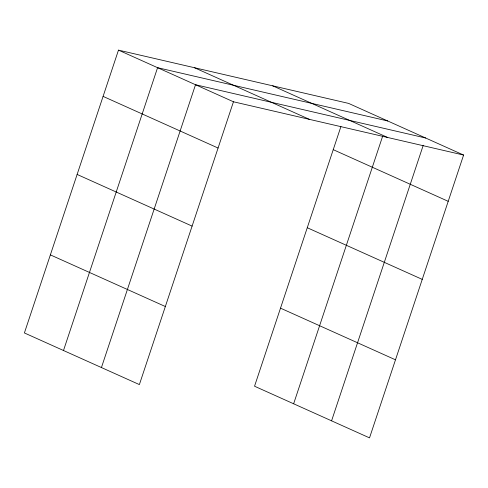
<?xml version="1.0" encoding="UTF-8"?>
<svg xmlns="http://www.w3.org/2000/svg" width="488" height="488" viewBox="0 0 488 488"><rect width="100%" height="100%" fill="white"/><g stroke="black" fill="none" stroke-linecap="round" stroke-linejoin="round"><path stroke-width="0.73" d="M118.48 50.124L24.4 332.944L139.379 384.593L233.459 101.778L118.48 50.124L348.621 103.407L463.6 155.056L369.52 437.876L254.541 386.221L340.929 126.538M63.495 350.506L157.575 67.686L387.716 120.969M101.437 367.549L195.517 84.729L425.658 138.012M293.636 403.783L382.665 136.146M331.578 420.827L423.255 145.241M233.459 101.778L463.6 155.056M272.676 85.827L387.655 137.476M194.425 67.71L309.404 119.359M333.231 149.67L448.21 201.318M103.09 96.386L218.069 148.035M307.263 227.731L422.242 279.38M77.122 174.448L192.101 226.103M280.509 308.16L395.487 359.808M50.368 254.876L165.347 306.531"/></g></svg>
